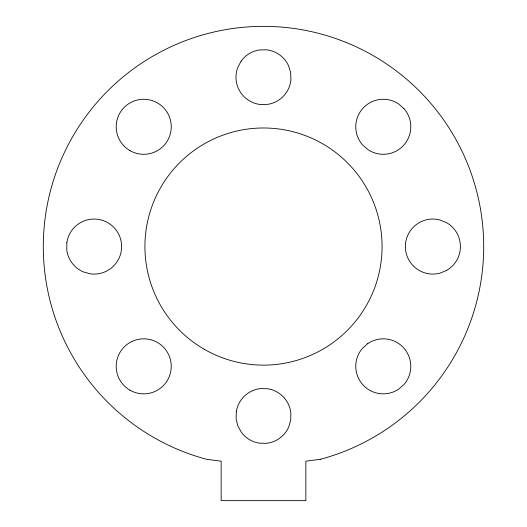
<?xml version="1.0" encoding="UTF-8"?>
<svg xmlns="http://www.w3.org/2000/svg" width="527" height="527" viewBox="0 0 527 527"><rect width="100%" height="100%" fill="white"/><g stroke="black" fill="none" stroke-linecap="round" stroke-linejoin="round"><path stroke-width="0.79" d="M66.87 242.591L66.771 249.778A27.529 27.529 0 0 0 83.226 271.846L90.137 273.803A27.529 27.529 0 0 0 121.348 250.529L121.447 243.342A27.529 27.529 0 0 0 66.87 242.591M236.294 411.752L236.136 418.932L237.842 425.915L241.294 432.219A27.529 27.529 0 0 0 259.297 443.154L266.478 443.319A27.529 27.529 0 0 0 288.691 427.054L290.706 420.157L290.864 412.97A27.529 27.529 0 0 0 267.703 388.748L260.522 388.59A27.529 27.529 0 0 0 236.294 411.752M241.109 61.158L237.73 67.496A27.529 27.529 0 0 0 260.825 104.563L268.006 104.32A27.529 27.529 0 0 0 290.897 79.84L290.654 72.66L288.565 65.783A27.529 27.529 0 0 0 266.175 49.769L258.994 50.012A27.529 27.529 0 0 0 241.109 61.158M367.8 343.578L362.431 348.36A27.529 27.529 0 0 0 398.761 389.097L404.123 384.315A27.529 27.529 0 0 0 367.8 343.578M446.659 270.397L440.019 273.151A27.529 27.529 0 0 1 405.368 246.564A27.529 27.529 0 0 1 440.019 219.97L446.659 222.723A27.529 27.529 0 0 1 446.659 270.397M320.495 459.267L305.851 461.197L305.851 500.65L221.149 500.65L221.149 461.197L206.505 459.267A220.214 220.214 0 0 1 83.114 120.255A220.214 220.214 0 0 1 443.886 120.255A220.214 220.214 0 0 1 320.495 459.267M403.992 108.654L398.596 103.911A27.529 27.529 0 0 0 362.563 144.905L367.958 149.655A27.529 27.529 0 0 0 403.992 108.654M129.958 150.623A27.529 27.529 0 0 0 171.249 126.783A27.529 27.529 0 0 0 129.958 102.943A27.529 27.529 0 0 0 129.958 150.623M129.958 390.178A27.529 27.529 0 0 0 171.249 366.337A27.529 27.529 0 0 0 129.958 342.504A27.529 27.529 0 0 0 129.958 390.178M204.212 349.249A118.575 118.575 0 0 0 382.075 246.564A118.575 118.575 0 0 0 204.212 143.871A118.575 118.575 0 0 0 204.212 349.249"/></g></svg>
